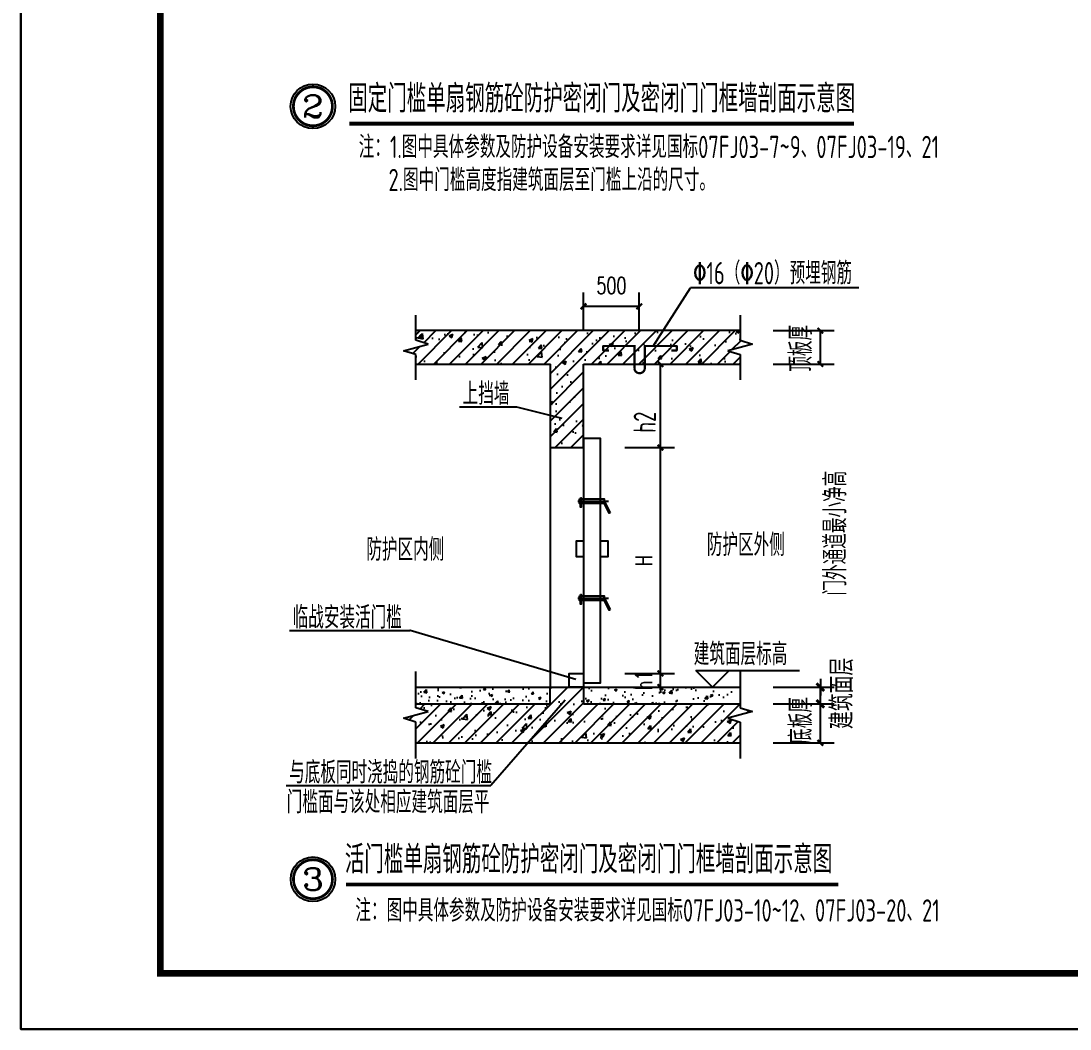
# Model space of a CAD drawing. Extents: x 0 to 2037025, y -2738621 to 0.
# Drawn here: x 958663 to 968078, y -1313756 to -1304707 of the extents above; entities that cross this region are included whole.
import ezdxf
from ezdxf.enums import TextEntityAlignment as Align

# ---------------------------------------------------------------- set-up
doc = ezdxf.new("R2010")
doc.units = 0
doc.header["$LTSCALE"] = 10
doc.header["$MEASUREMENT"] = 0
for name, color, linetype in [('bh', 8, 'Continuous'), ('OTHER', 7, 'Continuous'), ('PUB_DIM', 3, 'Continuous'), ('PUB_TEXT', 7, 'Continuous'), ('PUB_TITLE', 4, 'Continuous'), ('WALL', 4, 'Continuous'), ('WINDOW', 2, 'Continuous'), ('图框', 142, 'Continuous'), ('填充', 252, 'Continuous'), ('批量导出图层', 1, 'Continuous'), ('文字', 3, 'Continuous')]:
    doc.layers.add(name, color=color, linetype=linetype)
doc.styles.add('_HZTXT', font='TSSDENG.shx', dxfattribs={"width": 0.8, "bigfont": 'HZTXT.shx'})
doc.styles.add('_TCH_LABEL', font='COMPLEX', dxfattribs={"bigfont": 'GBCBIG'})
doc.styles.add('DIM_FONT', font='SIMPLEX', dxfattribs={"width": 0.7, "bigfont": 'GBCBIG'})
doc.styles.add('TSSD_REIN', font='Tssdeng.shx', dxfattribs={"width": 0.7, "bigfont": 'hztxt.shx'})
doc.dimstyles.new('DIMN50', dxfattribs={"dimscale": 0.5, "dimtxt": 300, "dimasz": 100, "dimexe": 250, "dimexo": 300, "dimgap": 150, "dimtad": 1, "dimdec": 0, "dimzin": 0, "dimdsep": 46, "dimtxsty": 'DIM_FONT', "dimblk": 'ARCHTICK', "dimcen": 0.09, "dimclrt": 7, "dimazin": 2, "dimtfac": 1, "dimtdec": 0, "dimtix": 1, "dimtmove": 2, "dimatfit": 3, "dimfxl": 0, "dimtolj": 1, "dimtzin": 0, "dimarcsym": 0})

# ---------------------------------------------------------------- blocks, each defined once
blk = doc.blocks.new('_ArchTick')
at = {"color": 0, "linetype": 'ByBlock', "const_width": 0.4}
blk.add_lwpolyline([(-0.5, -0.5), (0.5, 0.5)], dxfattribs=at)
blk = doc.blocks.new('*D309')
at = {"layer": 'Defpoints', "color": 0, "transparency": 16777216}
for p in [(965265, -1307486.8), (965837.2, -1307486.8), (965265, -1307786.8)]:
    blk.add_point(p, dxfattribs=at)
at = {"layer": 'PUB_DIM', "color": 0, "lineweight": -2, "transparency": 16777216}
for p, q in [((965415, -1307486.8), (965962.2, -1307486.8)), ((965837.2, -1307786.8), (965837.2, -1307486.8)), ((965415, -1307786.8), (965962.2, -1307786.8))]:
    blk.add_line(p, q, dxfattribs=at)
at = {"layer": 'PUB_DIM', "color": 0, "lineweight": -2, "transparency": 16777216, "xscale": 50, "yscale": 50, "zscale": 50}
for p, rotation in [((965837.2, -1307486.8), 90), ((965837.2, -1307786.8), 270)]:
    blk.add_blockref('_ArchTick', p, dxfattribs=dict(at, rotation=rotation))
at = {"layer": 'PUB_DIM', "color": 7, "transparency": 16777216, "insert": (965650.7, -1307647.3), "char_height": 150, "attachment_point": 5, "rotation": 90, "style": 'DIM_FONT'}
blk.add_mtext('\\A1;\\f??|b0|i0|c0|p54; ', dxfattribs=at)
blk = doc.blocks.new('*D310')
at = {"layer": 'Defpoints', "color": 0, "transparency": 16777216}
for p in [(965265, -1310836.8), (965837.2, -1310836.8), (965265, -1311186.8)]:
    blk.add_point(p, dxfattribs=at)
at = {"layer": 'PUB_DIM', "color": 0, "lineweight": -2, "transparency": 16777216}
for p, q in [((965415, -1310836.8), (965962.2, -1310836.8)), ((965837.2, -1311186.8), (965837.2, -1310836.8)), ((965415, -1311186.8), (965962.2, -1311186.8))]:
    blk.add_line(p, q, dxfattribs=at)
at = {"layer": 'PUB_DIM', "color": 0, "lineweight": -2, "transparency": 16777216, "xscale": 50, "yscale": 50, "zscale": 50}
for p, rotation in [((965837.2, -1310836.8), 90), ((965837.2, -1311186.8), 270)]:
    blk.add_blockref('_ArchTick', p, dxfattribs=dict(at, rotation=rotation))
at = {"layer": 'PUB_DIM', "color": 7, "transparency": 16777216, "insert": (965650.7, -1311047.3), "char_height": 150, "attachment_point": 5, "rotation": 90, "style": 'DIM_FONT'}
blk.add_mtext('\\A1;\\f??|b0|i0|c0|p54; ', dxfattribs=at)
blk = doc.blocks.new('_DIMX')
blk.add_line((-150, 0), (150, 0))
at = {"const_width": 50}
blk.add_lwpolyline([(-70, -70), (70, 70)], dxfattribs=at)
blk = doc.blocks.new('*D311')
at = {"layer": 'Defpoints', "color": 0, "transparency": 16777216}
for p in [(963711.7, -1307268.7), (963711.7, -1307623.9), (964212, -1307623.9)]:
    blk.add_point(p, dxfattribs=at)
at = {"layer": 'PUB_DIM', "color": 0, "lineweight": -2, "transparency": 16777216}
for p, q in [((963711.7, -1307473.9), (963711.7, -1307143.7)), ((964212, -1307473.9), (964212, -1307143.7)), ((964212, -1307268.7), (963711.7, -1307268.7))]:
    blk.add_line(p, q, dxfattribs=at)
at = {"layer": 'PUB_DIM', "color": 0, "lineweight": -2, "transparency": 16777216, "xscale": 50, "yscale": 50, "zscale": 50, "rotation": 179.9999999999733}
blk.add_blockref('_ArchTick', (963711.7, -1307268.7), dxfattribs=at)
at = {"layer": 'PUB_DIM', "color": 0, "lineweight": -2, "transparency": 16777216, "xscale": 50, "yscale": 50, "zscale": 50}
blk.add_blockref('_ArchTick', (964212, -1307268.7), dxfattribs=at)
at = {"layer": 'PUB_DIM', "color": 7, "transparency": 16777216, "insert": (963962.4, -1307081.8), "char_height": 150, "attachment_point": 5, "style": 'DIM_FONT'}
blk.add_mtext('\\A1;500', dxfattribs=at)
blk = doc.blocks.new('*D292')
at = {"layer": 'Defpoints', "color": 0, "transparency": 16777216}
for p in [(963933.1, -1307786.8), (964401.8, -1307786.8), (963933.1, -1308536.8)]:
    blk.add_point(p, dxfattribs=at)
at = {"layer": 'PUB_DIM', "color": 0, "lineweight": -2, "transparency": 16777216}
for p, q in [((964083.1, -1307786.8), (964526.8, -1307786.8)), ((964401.8, -1308536.8), (964401.8, -1307786.8)), ((964083.1, -1308536.8), (964526.8, -1308536.8))]:
    blk.add_line(p, q, dxfattribs=at)
at = {"layer": 'PUB_DIM', "color": 0, "lineweight": -2, "transparency": 16777216, "xscale": 50, "yscale": 50, "zscale": 50}
for p, rotation in [((964401.8, -1307786.8), 90), ((964401.8, -1308536.8), 270)]:
    blk.add_blockref('_ArchTick', p, dxfattribs=dict(at, rotation=rotation))
blk = doc.blocks.new('*D293')
at = {"layer": 'Defpoints', "color": 0, "transparency": 16777216}
for p in [(963933.1, -1310564, 0), (964401.8, -1310564), (963933.1, -1310686.8)]:
    blk.add_point(p, dxfattribs=at)
at = {"layer": 'PUB_DIM', "color": 0, "lineweight": -2, "transparency": 16777216}
for p, q in [((964401.8, -1310564), (964401.8, -1310514)), ((964083.1, -1310564), (964526.8, -1310564)), ((964401.8, -1310686.8), (964401.8, -1310564)), ((964083.1, -1310686.8), (964526.8, -1310686.8)), ((964401.8, -1310686.8), (964401.8, -1310736.8))]:
    blk.add_line(p, q, dxfattribs=at)
at = {"layer": 'PUB_DIM', "color": 0, "lineweight": -2, "transparency": 16777216, "xscale": 50, "yscale": 50, "zscale": 50}
for p, rotation in [((964401.8, -1310564), 270), ((964401.8, -1310686.8), 90)]:
    blk.add_blockref('_ArchTick', p, dxfattribs=dict(at, rotation=rotation))
at = {"layer": 'PUB_DIM', "color": 7, "transparency": 16777216, "insert": (964251.8, -1310625.4), "char_height": 150, "attachment_point": 5, "rotation": 90, "style": 'DIM_FONT'}
blk.add_mtext('\\A1;h1', dxfattribs=at)
blk = doc.blocks.new('*D294')
at = {"layer": 'Defpoints', "color": 0, "transparency": 16777216}
for p in [(963933.1, -1308536.8), (964401.8, -1308536.8), (963933.1, -1310564, 0)]:
    blk.add_point(p, dxfattribs=at)
at = {"layer": 'PUB_DIM', "color": 0, "lineweight": -2, "transparency": 16777216}
for p, q in [((964083.1, -1308536.8), (964526.8, -1308536.8)), ((964401.8, -1310564), (964401.8, -1308536.8)), ((964083.1, -1310564), (964526.8, -1310564))]:
    blk.add_line(p, q, dxfattribs=at)
at = {"layer": 'PUB_DIM', "color": 0, "lineweight": -2, "transparency": 16777216, "xscale": 50, "yscale": 50, "zscale": 50}
for p, rotation in [((964401.8, -1308536.8), 90), ((964401.8, -1310564), 270)]:
    blk.add_blockref('_ArchTick', p, dxfattribs=dict(at, rotation=rotation))
at = {"layer": 'PUB_DIM', "color": 7, "transparency": 16777216, "insert": (964251.8, -1309550.4), "char_height": 150, "attachment_point": 5, "rotation": 90, "style": 'DIM_FONT'}
blk.add_mtext('\\A1;H', dxfattribs=at)
blk = doc.blocks.new('图框A2')
at = {"layer": '图框'}
blk.add_lwpolyline([(0, 0), (59400, 0), (59400, 42000), (0, 42000)], close=True, dxfattribs=at)
at = {"layer": '图框', "const_width": 120}
blk.add_lwpolyline([(2500, 1000), (58400, 1000), (58400, 41000), (2500, 41000)], close=True, dxfattribs=at)

msp = doc.modelspace()

# ---------------------------------------------------------------- hatches: boundary and pattern name
at = {"layer": 'bh'}
h = msp.add_hatch(dxfattribs=at)
h.set_pattern_fill('AN31C', color=256, scale=500, style=0)
h.set_pattern_definition([(45, (988192.99, -1287618.97), (-70.71068, 70.71068), []), (50, (988193, -1287618.97), (358.63, -31.376), [37.5, -412.5]), (355, (988193, -1287618.97), (-69.3757, 376.096), [30, -330]), (100.4514, (988222.87, -1287621.6), (289.2547, 344.7198), [31.87, -350.571]), (46.1842, (988193, -1287518.97), (533.6205, -82.7595), [56.25, -618.75]), (96.6356, (988237.45, -1287525.87), (467.331, 487.059), [47.805, -525.8565]), (351.1842, (988193, -1287518.97), (467.331, 487.059), [45, -495]), (21, (988243, -1287543.97), (298.4535, -201.3094), [37.5, -412.5]), (326, (988243, -1287543.97), (121.6577, 362.575), [30, -330]), (71.4514, (988267.86, -1287560.75), (420.1113, 161.2652), [31.87, -350.571]), (37.5, (988192.99, -1287618.97), (6.07993, 166.44693), [0, -326, 0, -335, 0, -331.25]), (7.5, (988192.99, -1287618.97), (131.5348, 197.2059), [0, -191, 0, -318.5, 0, -126.25]), (327.5, (988081.49, -1287618.97), (266.9112, -11.27744), [0, -125, 0, -390, 0, -517.5]), (317.5, (988031.49, -1287618.97), (291.5931, 50.0525), [0, -162.5, 0, -259, 0, -367.5])])
h.paths.add_polyline_path([(963411.6, -1307786.8), (963411.6, -1308532.8, 0.414214), (963415.6, -1308536.8), (963711.7, -1308536.8), (963711.7, -1307786.8), (964168.4, -1307786.8), (964168.4, -1307624.5), (963892.3, -1307624.5, 0.414214), (963888.3, -1307628.5), (963888.3, -1307664.7), (963892.3, -1307664.7, -0.414214), (963888.3, -1307660.7), (963888.3, -1307624.5), (964168.4, -1307624.5), (964168.4, -1307786.8), (964261.8, -1307786.8), (964261.8, -1307624.5), (964548.5, -1307624.5), (964548.5, -1307664.7), (964544.5, -1307664.7, 0.414214), (964548.5, -1307660.7), (964548.5, -1307628.5, 0.414214), (964544.5, -1307624.5), (964261.8, -1307624.5), (964261.8, -1307786.8), (965117.5, -1307786.8), (965117.5, -1307701.8), (965007.5, -1307666.8), (965227.5, -1307606.8), (965117.5, -1307571.8), (965117.5, -1307486.8), (962206.1, -1307486.8), (962206.1, -1307571.8), (962316.1, -1307606.8), (962096.1, -1307666.8), (962206.1, -1307701.8), (962206.1, -1307786.8)])
h.paths.add_polyline_path([(965117.5, -1311186.8), (965117.5, -1311001.8), (965007.5, -1310966.8), (965227.5, -1310906.8), (965117.5, -1310871.8), (965117.5, -1310836.8), (963711.7, -1310836.8), (963711.7, -1310686.8), (963583.7, -1310686.8), (963411.6, -1310686.8), (963411.6, -1310836.8), (962206.1, -1310836.8), (962206.1, -1310871.8), (962316.1, -1310906.8), (962096.1, -1310966.8), (962206.1, -1311001.8), (962206.1, -1311186.8)])
h = msp.add_hatch(dxfattribs=at)
h.set_pattern_fill('AN33C', color=256, scale=300, style=0)
h.set_pattern_definition([(50, (988192.99, -1287618.97), (215.17805, -18.8256), [22.5, -247.5]), (355, (988192.99, -1287618.97), (-41.6254, 225.6576), [18, -198]), (100.4514, (988210.92, -1287620.54), (173.5528, 206.8319), [19.122, -210.3426]), (46.1842, (988192.99, -1287558.97), (320.1723, -49.6557), [33.75, -371.25]), (96.6356, (988219.67, -1287563.1), (280.3988, 292.2354), [28.683, -315.514]), (351.1842, (988193, -1287558.97), (280.3986, 292.2356), [27, -297]), (21, (988222.99, -1287573.97), (179.0721, -120.7857), [22.5, -247.5]), (326, (988222.99, -1287573.97), (72.9946, 217.545), [18, -198]), (71.4514, (988237.9, -1287584.04), (252.0668, 96.7591), [19.122, -210.3426]), (37.5, (988192.986, -1287618.97), (3.64796, 99.86816), [0, -195.6, 0, -201, 0, -198.75]), (7.5, (988192.99, -1287618.97), (78.92086, 118.3235), [0, -114.6, 0, -191.1, 0, -75.75]), (327.5, (988126.086, -1287618.97), (160.14673, -6.76646), [0, -75, 0, -234, 0, -310.5]), (317.5, (988096.09, -1287618.97), (174.95585, 30.0315), [0, -97.5, 0, -155.4, 0, -220.5])])
h.paths.add_polyline_path([(963411.6, -1310836.8), (963411.6, -1310686.8), (962206.1, -1310686.8), (962206.1, -1310836.8)])
h.paths.add_polyline_path([(965117.5, -1310836.8), (965117.5, -1310686.8), (963711.7, -1310686.8), (963711.7, -1310836.8)])

# ---------------------------------------------------------------- linework, layer by layer
msp.add_arc((962152.8, -1310183.5), 4, 67.95664, 90, dxfattribs=at)
at = {"layer": 'Defpoints', "color": 0, "linetype": 'ByBlock'}
for p in [(965265, -1310686.8, 0), (965265, -1310836.8)]:
    msp.add_point(p, dxfattribs=at)
at = {"layer": 'OTHER'}
for p, q in [((962206.1, -1307571.8, 700), (962206.1, -1307346.8, 700)), ((965117.5, -1307346.8, 700), (965117.5, -1307571.8, 700)), ((962096.1, -1307666.8, 700), (962316.1, -1307606.8, 700)), ((962316.1, -1307606.8, 700), (962206.1, -1307571.8, 700)), ((965227.5, -1307606.8, 700), (965007.5, -1307666.8, 700)), ((965117.5, -1307571.8, 700), (965227.5, -1307606.8, 700)), ((962206.1, -1307701.8, 700), (962096.1, -1307666.8, 700)), ((962206.1, -1307926.8, 700), (962206.1, -1307701.8, 700)), ((965007.5, -1307666.8, 700), (965117.5, -1307701.8, 700)), ((965117.5, -1307701.8, 700), (965117.5, -1307926.8, 700)), ((963411.6, -1308536.8, 700), (963411.6, -1310686.8, 700)), ((963661.6, -1309017.6), (963934.4, -1309017.6)), ((963661.6, -1309887.4), (963934.4, -1309887.4)), ((962206.1, -1310871.8, 700), (962206.1, -1310546.8, 700)), ((965117.5, -1310546.8, 700), (965117.5, -1310871.8, 700)), ((962206.1, -1310686.8, 700), (963411.6, -1310686.8, 700)), ((963711.7, -1310686.8, 700), (965117.5, -1310686.8, 700)), ((962096.1, -1310966.8, 700), (962316.1, -1310906.8, 700)), ((962316.1, -1310906.8, 700), (962206.1, -1310871.8, 700)), ((965227.5, -1310906.8, 700), (965007.5, -1310966.8, 700)), ((965117.5, -1310871.8, 700), (965227.5, -1310906.8, 700)), ((962206.1, -1311001.8, 700), (962096.1, -1310966.8, 700)), ((962206.1, -1311326.8, 700), (962206.1, -1311001.8, 700)), ((965007.5, -1310966.8, 700), (965117.5, -1311001.8, 700)), ((965117.5, -1311001.8, 700), (965117.5, -1311326.8, 700))]:
    msp.add_line(p, q, dxfattribs=at)
for points, elevation in [([(963712.8, -1308455.7), (963712.8, -1310648.2), (963862.8, -1310648.2), (963862.8, -1308455.7)], 700), ([(963711.7, -1310686.8), (963583.7, -1310686.8), (963583.7, -1310564), (963711.7, -1310564)], 840)]:
    msp.add_lwpolyline(points, close=True, dxfattribs=dict(at, elevation=elevation))
for points in [[(963675.4, -1308997.5), (963896.4, -1308997.5), (963896.4, -1309038.4), (963675.4, -1309038.4)], [(963684.4, -1308986.2), (963689.9, -1308986.2), (963689.9, -1309071.1), (963684.4, -1309071.1)], [(963950.2, -1309120.9), (963941.8, -1309125.2), (963888, -1309017.6), (963896.5, -1309013.4)], [(963675.4, -1309867.2), (963896.4, -1309867.2), (963896.4, -1309908.2), (963675.4, -1309908.2)], [(963684.4, -1309855.9), (963689.9, -1309855.9), (963689.9, -1309940.9), (963684.4, -1309940.9)], [(963950.2, -1309990.7), (963941.8, -1309994.9), (963888, -1309887.4), (963896.5, -1309883.1)]]:
    msp.add_lwpolyline(points, close=True, dxfattribs=at)
for points in [[(963712.8, -1309515.9), (963648.5, -1309515.9), (963648.5, -1309374.4), (963712.8, -1309374.4)], [(963862.8, -1309374.4), (963929, -1309374.4), (963929, -1309515.9), (963862.8, -1309515.9)]]:
    msp.add_lwpolyline(points, dxfattribs=at)
at = {"layer": 'PUB_DIM'}
for p, q in [((964870.3, -1310686.8), (964720.3, -1310536.8)), ((964720.3, -1310536.8), (965020.3, -1310536.8)), ((965020.3, -1310536.8), (964870.3, -1310686.8)), ((964870.3, -1310536.8), (965650.3, -1310536.8)), ((965415, -1310686.8, 700), (965962.2, -1310686.8, 700)), ((965837.2, -1310686.3, 700), (965837.2, -1310685.8, 700)), ((965837.2, -1310836.8, 700), (965837.2, -1310686.8, 700)), ((965837.2, -1310836.8, 700), (965837.2, -1310686.8, 700)), ((965415, -1310836.8, 700), (965962.2, -1310836.8, 700)), ((965837.2, -1310837.3, 700), (965837.2, -1310837.8, 700))]:
    msp.add_line(p, q, dxfattribs=at)
at = {"layer": 'PUB_DIM', "const_width": 25}
for points in [[(961457.8, -1305473.1, 1), (961107.8, -1305473.1, 1)], [(961458.3, -1312411.3, 1), (961108.3, -1312411.3, 1)]]:
    msp.add_lwpolyline(points, format="xyb", close=True, dxfattribs=at)
at = {"layer": 'PUB_DIM'}
for centre in [(961282.8, -1305473.1), (961283.3, -1312411.3)]:
    msp.add_circle(centre, 200, dxfattribs=at)
msp.add_point((965837.2, -1310686.8, 700), dxfattribs=at)
at = {"layer": 'PUB_TITLE'}
msp.add_lwpolyline([(958662.7, -1313755.8), (988362.7, -1313755.8), (988362.7, -1292755.8), (958662.7, -1292755.8)], close=True, dxfattribs=at)
at = {"layer": 'PUB_TITLE', "const_width": 50}
msp.add_lwpolyline([(959912.7, -1313255.8), (987862.7, -1313255.8), (987862.7, -1293255.8), (959912.7, -1293255.8)], close=True, dxfattribs=at)
at = {"layer": 'WALL'}
for p, q in [((965117.5, -1307486.8, 700), (962206.1, -1307486.8, 700)), ((962206.1, -1307786.8, 700), (963411.6, -1307786.8, 700)), ((963411.6, -1307786.8, 700), (963411.6, -1308532.8, 700)), ((963711.7, -1308536.8, 700), (963711.7, -1307786.8, 700)), ((963711.7, -1307786.8, 700), (965117.5, -1307786.8, 700)), ((963415.6, -1308536.8, 700), (963711.7, -1308536.8, 700)), ((963411.6, -1310686.8, 700), (963711.7, -1310686.8, 840)), ((963411.6, -1310836.8, 700), (963411.6, -1310686.8, 700)), ((963411.6, -1310686.8, 700), (963711.7, -1310686.8, 700)), ((963711.7, -1310686.8, 700), (963711.7, -1310836.8, 700)), ((962206.1, -1310836.8, 700), (963411.6, -1310836.8, 700)), ((963711.7, -1310836.8, 700), (965117.5, -1310836.8, 700)), ((963711.7, -1310836.8, 700), (965117.5, -1310836.8, 700))]:
    msp.add_line(p, q, dxfattribs=at)
at = {"layer": 'WALL', "elevation": 700}
msp.add_lwpolyline([(962206.1, -1311186.8), (965117.5, -1311186.8)], dxfattribs=at)
at = {"layer": 'WALL'}
msp.add_arc((963415.6, -1308532.8, 700), 4, 180, 270, dxfattribs=at)
at = {"layer": 'WINDOW'}
for p in [(964337.8, -1307625.1), (966183.4, -1307103.3, 420)]:
    msp.add_line(p, (964670.7, -1307103.3, 420), dxfattribs=at)
at = {"layer": '填充', "const_width": 20, "elevation": 700}
msp.add_lwpolyline([(964499.2, -1307664.7), (964544.5, -1307664.7, 0.414214), (964548.5, -1307660.7), (964548.5, -1307628.5, 0.414214), (964544.5, -1307624.5), (964261.8, -1307624.5), (964261.8, -1307821.9, -0.924416), (964168.4, -1307828.8), (964168.4, -1307624.5), (963892.3, -1307624.5, 0.414214), (963888.3, -1307628.5), (963888.3, -1307660.7, 0.414214), (963892.3, -1307664.7), (963939.7, -1307664.7)], format="xyb", dxfattribs=at)
at = {"layer": '批量导出图层'}
msp.add_lwpolyline([(958662.7, -1292755.8), (988362.7, -1292755.8), (988362.7, -1313755.8), (958662.7, -1313755.8)], close=True, dxfattribs=at)
at = {"layer": '文字'}
for p, q in [((962599.9, -1308171.2), (963108.8, -1308171.2)), ((963108.8, -1308171.2), (963515.9, -1308271.9)), ((961073.2, -1310179.5), (962152.8, -1310179.5)), ((963642.9, -1310616.9), (962154.3, -1310179.8)), ((963546.3, -1310802.6), (962879.8, -1311570.8)), ((961042.4, -1311570.8), (962879.8, -1311570.8))]:
    msp.add_line(p, q, dxfattribs=at)
at = {"layer": '文字', "const_width": 35, "elevation": 280}
for points in [[(961608.9, -1305628), (966138.9, -1305628)], [(961578.7, -1312458), (965999.1, -1312458)]]:
    msp.add_lwpolyline(points, dxfattribs=at)

# ---------------------------------------------------------------- block references
at = {"xscale": 0.500000000000002, "yscale": 0.500000000000002, "zscale": 0.500000000000002}
msp.add_blockref('图框A2', (958662.7, -1313755.8), dxfattribs=at)
at = {"color": 0, "linetype": 'ByBlock', "xscale": 0.5, "yscale": 0.5, "zscale": 0.5, "rotation": 90}
msp.add_blockref('_DIMX', (965837.2, -1310836.8, 700), dxfattribs=at)
at = {"layer": 'PUB_DIM', "xscale": 0.5, "yscale": 0.5, "zscale": 0.5, "rotation": 270}
msp.add_blockref('_DIMX', (965837.2, -1310686.8, 700), dxfattribs=at)

# ---------------------------------------------------------------- texts
at = {"layer": 'PUB_TEXT', "style": '_TCH_LABEL', "width": 1.5}
for s, p, p2 in [('2', (961183.8, -1305572.1), (961381.8, -1305572.1)), ('3', (961184.3, -1312510.3), (961382.3, -1312510.3))]:
    msp.add_text(s, height=198, dxfattribs=at).set_placement(p, p2, align=Align.FIT)
at = {"layer": '文字', "width": 0.7}
for s, height, style, p in [('固定门槛单扇钢筋砼防护密闭门及密闭门门框墙剖面示意图', 250, 'TSSD_REIN', (961599.6, -1305528.6, 280)), ('注：1.图中具体参数及防护设备安装要求详见国标07FJ03-7~9、07FJ03-19、21', 200, 'TSSD_REIN', (961694.2, -1305937.5, 700)), ('2.图中门槛高度指建筑面层至门槛上沿的尺寸。', 200, 'TSSD_REIN', (961961.2, -1306234, 700)), ('\x8216（\x8220）预埋钢筋', 200, 'TSSD_REIN', (964695.5, -1307070.5, 840)), ('上挡墙', 200, 'TSSD_REIN', (962627, -1308152.9, 700)), ('防护区外侧', 200, '_HZTXT', (964818.3, -1309509.5, 700)), ('防护区内侧', 200, 'TSSD_REIN', (961762.3, -1309552.2, 700)), ('临战安装活门槛', 200, 'TSSD_REIN', (961100.3, -1310161.2, 700)), ('建筑面层标高', 200, '_HZTXT', (964700.8, -1310489.8, 700)), ('与底板同时浇捣的钢筋砼门槛', 200, 'TSSD_REIN', (961069.5, -1311552.5, 700)), ('门槛面与该处相应建筑面层平', 200, 'TSSD_REIN', (961047.6, -1311819.1, 700)), ('活门槛单扇钢筋砼防护密闭门及密闭门门框墙剖面示意图', 250, 'TSSD_REIN', (961569.4, -1312358.5, 280)), ('注：图中具体参数及防护设备安装要求详见国标07FJ03-10~12、07FJ03-20、21', 200, 'TSSD_REIN', (961664, -1312791.3, 700))]:
    msp.add_text(s, height=height, dxfattribs=dict(at, style=style)).set_placement(p)
for s, rotation, style, p in [('顶板厚', 90, '_HZTXT', (965762.7, -1307855.2, 1399.9)), ('h2', 89.01145, 'TSSD_REIN', (964359.6, -1308405.7, 700)), ('门外通道最小净高', 90, '_HZTXT', (966071.5, -1309864.2, 1399.9)), ('底板厚', 90, '_HZTXT', (965762.7, -1311195.2, 1399.9))]:
    msp.add_text(s, height=200, rotation=rotation, dxfattribs=dict(at, style=style)).set_placement(p)
at = {"layer": '文字', "insert": (966031.3, -1310742.9, 700), "char_height": 200, "attachment_point": 5, "rotation": 90, "style": '_HZTXT'}
msp.add_mtext('\\A1;建筑面层', dxfattribs=at)

# ---------------------------------------------------------------- dimensions: what is measured, and where the dimension line sits
at = {"layer": 'PUB_DIM'}
dim = msp.add_linear_dim(base=(963711.7, -1307268.7, 700), p1=(964212, -1307623.9, 700), p2=(963711.7, -1307623.9, 700), angle=180, dimstyle='DIMN50', dxfattribs=at)
dim.commit()
dim.dimension.update_dxf_attribs({"geometry": '*D311', "text_midpoint": (963962.4, -1307081.8, 700), "dimtype": 129})
for base, p1, p2, picture, middle in [((965837.2, -1307486.8, 700), (965265, -1307786.8, 700), (965265, -1307486.8, 700), '*D309', (965650.7, -1307647.3, 700)), ((965837.2, -1310836.8, 700), (965265, -1311186.8, 700), (965265, -1310836.8, 700), '*D310', (965650.7, -1311047.3, 700))]:
    dim = msp.add_linear_dim(base=base, p1=p1, p2=p2, angle=90, text='\\f??|b0|i0|c0|p54; ', dimstyle='DIMN50', dxfattribs=at)
    dim.commit()
    dim.dimension.update_dxf_attribs({"geometry": picture, "text_midpoint": middle, "dimtype": 129})
for p1, p2, text, picture, middle in [((963933.1, -1308536.8), (963933.1, -1307786.8), ' ', '*D292', (964401.8, -1308161.8)), ((963933.1, -1310564, 0), (963933.1, -1308536.8), 'H', '*D294', (964251.8, -1309550.4)), ((963933.1, -1310686.8), (963933.1, -1310564, 0), 'h1', '*D293', (964251.8, -1310625.4))]:
    dim = msp.add_aligned_dim(p1=p1, p2=p2, distance=-468.7, text=text, dimstyle='DIMN50', dxfattribs=at)
    dim.commit()
    dim.dimension.update_dxf_attribs({"geometry": picture, "text_midpoint": middle})

doc.saveas('drawing.dxf')
